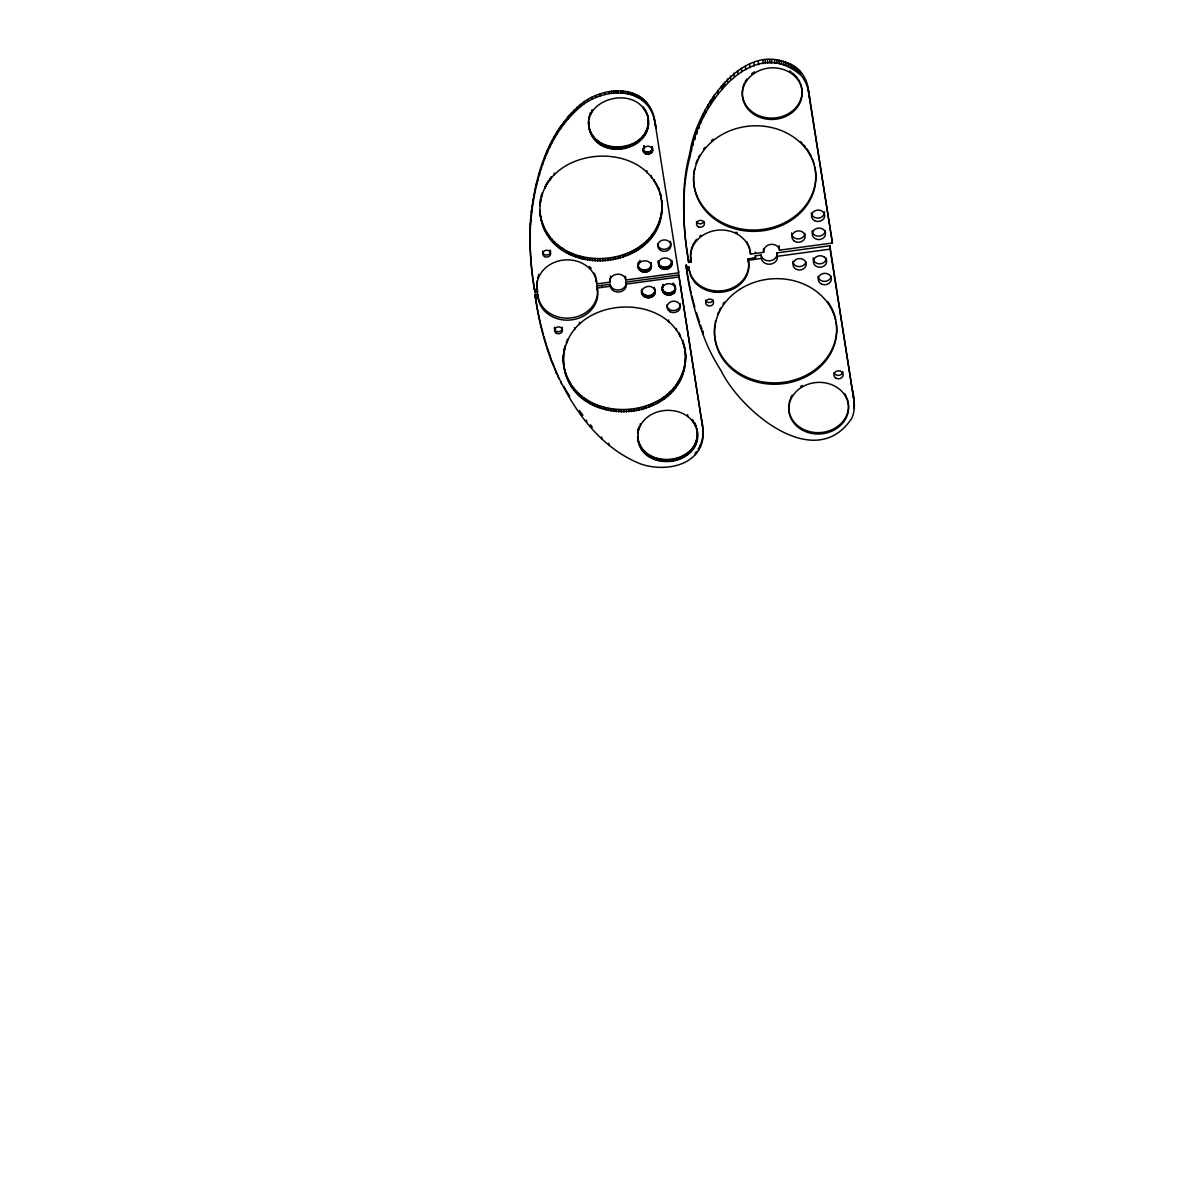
<?xml version="1.0" encoding="UTF-8"?>
<svg xmlns="http://www.w3.org/2000/svg" width="1193" height="1193" viewBox="0 0 1193 1193"><rect width="100%" height="100%" fill="white"/><g stroke="black" fill="none" stroke-linecap="round" stroke-linejoin="round"><path stroke-width="1.5" d="M563.499 363.075L563.439 354.44L563.409 360.868M540.011 212.414C548.228 278.58 661.861 271.348 661.996 204.808M540.161 214.427L539.832 210.207C543.426 282.398 667.141 274.494 661.921 202.601M563.543 363.268C569.717 432.448 687.824 424.902 685.513 355.663M535.075 294.417L535.568 298.697A401.459 346.268 -4 0 0 551.181 360.375C568.345 402.846 596.47 446.436 640.701 463.958C661.146 471.041 691.567 468.059 701.037 445.556A44.201 38.131 -4 0 0 703.005 429.346L678.862 274.957L625.922 282.115L626.221 285.962A8.068 6.964 -4 0 1 621.702 291.331L620.971 291.614A8.068 6.964 -4 0 1 610.264 286.275L597.096 288.05L597.454 290.317A29.914 25.799 -4 0 1 571.865 319.843A29.914 25.799 -4 0 1 538.207 298.339L537.7 294.06L535.075 294.417L535.21 296.431L537.849 296.073M626.101 283.263L626.086 283.949A8.068 6.964 -4 0 1 621.568 289.317L620.837 289.601A8.068 6.964 -4 0 1 610.115 284.262L596.947 286.037L597.096 288.05M777.105 254.064L777.09 254.75A8.068 6.964 -4 0 1 769.127 260.864A8.068 6.964 -4 0 1 761.119 255.063L755.303 255.854L755.437 257.882L748.1 258.881L748.19 260.238L761.358 258.449A8.068 6.964 -4 0 0 772.08 263.787L772.81 263.519A8.068 6.964 -4 0 0 777.329 258.135L776.926 252.916L829.866 245.758L854.099 401.534A44.201 38.131 -4 0 1 852.13 417.729C815.758 474.292 740.719 411.257 720.915 370.367A227.386 196.129 -4 0 1 705.361 340.601L702.289 332.564A401.459 346.268 -4 0 1 686.676 270.886L686.079 265.219L686.929 267.426M697.264 431.508C699.575 465.374 641.163 470.131 637.644 436.489C638.881 474.829 706.614 466.031 696.742 428.302L697.413 433.521M532.63 276.612A401.459 346.268 -4 0 1 530.259 224.791C533.495 180.009 546.886 130.41 583.959 101.823C601.958 89.236 631.872 84.748 647.471 103.463A44.201 38.131 -4 0 1 654.361 118.45L678.668 272.839L625.729 279.997L625.326 278.208A8.068 6.964 -4 0 0 619.331 274.256L618.541 274.181A8.068 6.964 -4 0 0 609.936 282.144L596.768 283.919L596.261 279.639A29.914 25.799 -4 0 0 594.218 273.182M537.372 289.929L537.521 291.942L534.882 292.3L534.524 290.033A401.459 346.268 -4 0 1 530.393 226.804C533.629 182.022 547.02 132.423 584.093 103.836C602.107 91.25 632.007 86.761 647.605 105.476A44.201 38.131 -4 0 1 654.51 120.463L655.211 124.027L655.061 122.014M687.794 255.391A401.459 346.268 -4 0 1 683.902 193.579L684.021 190.552A227.386 196.129 -4 0 1 690.046 152.406C696.235 106.431 750.561 28.021 801.114 72.251A44.201 38.131 -4 0 1 808.004 87.238L832.416 242.999L779.476 250.172L779.074 248.368A8.068 6.964 -4 0 0 773.079 244.416L772.289 244.341A8.068 6.964 -4 0 0 763.669 252.305L750.501 254.094L750.054 250.47L750.143 251.812A29.914 25.799 -4 0 0 716.486 230.324A29.914 25.799 -4 0 0 690.896 259.835L690.807 258.493A29.914 25.799 -4 0 1 691.015 250.411M691.165 260.76L691.254 262.102L688.629 262.46L688.272 260.193A401.459 346.268 -4 0 1 684.141 196.964L684.588 188.449A227.386 196.129 -4 0 1 690.285 155.791C696.473 109.816 750.8 31.406 801.353 75.636A44.201 38.131 -4 0 1 808.243 90.638L832.416 242.999M646.904 114.841C635.362 82.824 576.666 100.063 590.789 133.631C604.389 163.993 659.625 145.978 646.755 112.828C659.356 152.093 587.717 160.861 588.537 120.538M661.876 202.407C652.959 134.884 537.64 143.891 539.967 212.22M563.976 367.474L563.827 365.461C574.623 428.66 682.441 421.785 685.483 357.87L685.632 359.883M637.599 433.253L638.404 428.421L637.987 440.113M540.653 201.185L540.504 199.171L540.056 205.599M563.573 356.453C569.329 294.134 674.418 288.945 685.095 351.07L684.558 346.88L684.707 348.893M638.434 264.816L638.285 262.803C634.482 271.572 649.096 276.075 651.303 267.336C652.69 258.836 637.599 258.598 638.136 266.964M655.136 292.285L654.987 289.541C655.524 297.907 640.432 297.668 641.819 289.183C638.225 300.129 657.671 300.308 654.793 290.153C652.258 283.263 639.657 286.648 642.207 294.03M638.001 264.95C638.792 272.824 652.705 271.079 651.139 263.161L651.408 266.606M658.521 262.892L658.491 260.745C657.149 269.782 673.24 269.111 671.54 260.402C675.715 270.364 657.418 272.809 658.64 262.758C660.027 255.541 673.001 256.883 671.719 264.563M662.369 288.423C661.086 296.103 674.06 297.46 675.447 290.242C676.729 282.562 663.755 281.205 662.369 288.423L662.234 286.409M564.632 349.862L564.483 347.849L563.827 354.246M588.701 118.912L589.372 115.721M643.34 151.228L643.072 148.603C643.698 154.165 653.585 152.734 652.228 147.142C655.837 154.031 643.34 157.193 643.221 149.975C643.668 144.815 652.765 145.054 652.496 150.407M540.966 196.994L541.533 194.832L541.667 196.845M662.398 290.585L662.13 287.125C661.891 296.058 677.952 293.985 675.059 285.381L675.447 290.242M638.538 430.434C645.801 404.069 690.091 403.294 696.891 430.315M589.894 114.14L590.52 112.604L590.654 114.617M699.635 446.45L700.261 445.093L700.395 447.107M592.086 109.637L591.385 113.111M698.129 449.06L698.919 447.763L699.068 449.776M686.721 267.187L688.853 266.904L689.3 270.528A29.914 25.799 -4 0 0 722.958 292.017A29.914 25.799 -4 0 0 748.548 262.505L748.458 261.148A29.914 25.799 -4 0 1 722.869 290.674A29.914 25.799 -4 0 1 689.211 269.171M686.318 268.619L688.943 268.261L688.853 266.904M777.344 257.449L777.165 256.316L830.104 249.143L829.866 245.758M534.882 292.3L535.239 290.227M626.236 285.276L626.057 284.128L678.996 276.97L678.862 274.957M778.298 60.798L780.416 61.156M592.31 427.213L590.356 424.887L590.505 426.9M799.847 72.072L801.085 73.593M579.306 410.481L582.885 415.343M654.346 287.483L654.077 288.87M566.675 391.379L569.672 396.18M652.004 146.56L651.81 148.007M563.842 386.517L565.974 390.171M696.309 426.736L694.565 422.65L694.714 424.663M645.353 109.845L646.114 111.322M650.931 262.475L650.752 263.832M557.086 373.215L558.786 378.599M554.834 368.115L556.445 373.543M659.222 189.612L658.402 187.54L658.536 189.553M552.091 361.225L554.119 366.4M551.047 358.362L551.852 362.135M703.109 332.027L702.707 330.923L702.945 334.323M625.192 276.194L625.594 277.984M684.2 346.745L682.739 340.482L682.873 342.495M662.055 204.614L660.534 193.862L660.683 195.876M830.104 249.143L854.099 401.534M678.996 276.97L703.005 429.346M755.303 255.854L755.661 258.12M748.1 258.881L748.548 262.505M690.807 258.493L691.254 262.102M689.032 261.043L688.033 256.808L688.629 262.46M688.943 268.261L689.3 270.528M686.079 265.219L686.437 267.486A401.459 346.268 -4 0 0 691.224 293.046M596.261 279.639L596.768 283.919M596.947 286.037L597.454 290.317M536.984 280.922A29.914 25.799 -4 0 0 537.014 287.662L537.521 291.942M537.7 294.06L538.207 298.339M532.824 278.044A401.459 346.268 -4 0 0 534.389 288.02L534.747 290.287M684.961 349.057L685.393 353.262M685.572 355.469L685.259 351.249L685.662 357.676L685.438 353.456M563.35 361.061L563.678 365.282L563.275 358.854M853.442 394.555L853.681 397.94M853.144 392.601L853.383 395.987M852.771 390.648L853.01 394.048M809.272 94.709L809.51 98.094M808.72 90.787L809.272 96.141M808.004 87.238L808.243 90.638M800.026 70.924L800.264 74.309M798.997 69.79L799.235 73.176M797.908 68.717L798.147 72.102M796.745 67.688L796.984 71.088M795.522 66.733L795.761 70.119M794.24 65.824L794.478 69.209M792.898 64.974L793.136 68.374M791.496 64.198L791.734 67.598M790.049 63.497L790.288 66.883M787.991 62.633L788.23 66.018M785.829 61.902L786.068 65.287M783.637 61.261L783.876 64.646M781.385 60.724L781.624 64.109M779.118 60.291L779.357 63.691M776.822 59.978L777.061 63.363M774.511 59.754L774.749 63.154M771.647 59.65L771.886 63.035M769.843 59.65L770.081 63.035M767.502 59.754L767.74 63.14M779.059 245.639L779.476 250.172M765.175 59.978L765.414 63.363M776.926 252.916L777.165 256.316M762.879 60.351L763.117 63.736M758.36 61.38L758.599 64.765M753.931 62.692L754.17 66.092M763.445 248.919L763.669 252.305M749.622 64.288L749.86 67.673M761.119 255.063L761.358 258.449M745.446 66.137L745.685 69.537M755.333 252.066L755.437 253.423M741.435 68.255L741.673 71.64M753.022 258.21L753.111 259.567M737.602 70.611L737.841 73.996M750.412 252.737L750.501 254.094M733.978 73.191L734.217 76.591M730.504 76.069L730.742 79.454M727.417 79.006L727.655 82.392M724.509 82.198L724.747 85.598M722.898 84.271L723.137 87.656M721.452 85.881L721.69 89.266M717.724 90.414L717.962 93.8M714.234 95.082L714.473 98.467M712.922 97.006L713.16 100.391M710.983 99.869L711.222 103.269M710.238 101.107L710.476 104.492M707.986 104.79L708.224 108.175M705.257 109.816L705.495 113.201M703.274 113.917L703.512 117.302M700.977 119.419L701.216 122.804M698.815 124.967L699.053 128.352M696.772 130.544L697.01 133.929M694.863 136.151L695.101 139.536M693.073 141.788L693.312 145.173M691.403 147.455L691.642 150.84M690.046 152.406L690.285 155.791M702.438 423.754L702.573 425.767M702.14 421.8L702.274 423.813M701.767 419.847L701.902 421.86M683.992 191.715L684.23 195.1M686.571 265.159L686.81 268.544M697.07 429.898L697.204 431.911M697.353 433.119L697.458 436.757M697.159 436.37L697.308 438.383M696.891 437.98L697.04 439.993M695.773 425.185L695.907 427.198M696.503 439.576L696.652 441.589M695.101 423.679L695.251 425.692M696.011 441.142L696.145 443.155M696.294 451.506L696.444 453.519M695.4 442.692L695.534 444.706M693.461 420.801L693.61 422.814M694.669 444.199L694.818 446.212M695.28 452.669L695.415 454.682M692.492 419.429L692.626 421.442M693.849 445.66L693.983 447.673M692.909 447.092L693.044 449.105M691.865 448.464L692.015 450.477M685.349 360.077L685.498 362.09M678.534 270.826L678.668 272.839M685.11 362.284L685.244 364.297M683.455 342.585L683.589 344.598M684.752 364.491L684.901 366.505M690.747 449.776L690.881 451.789M684.305 366.669L684.439 368.682M687.63 414.582L687.779 416.596M683.738 368.831L683.887 370.844M689.524 451.029L689.658 453.042M683.082 370.978L683.216 372.991M679.995 334.338L680.129 336.351M688.212 452.207L688.346 454.235M682.307 373.111L682.456 375.124M678.877 332.37L679.026 334.383M681.442 375.198L681.576 377.212M686.81 453.325L686.959 455.338M675.104 288.93L675.238 290.943M674.343 284.098L674.477 286.111M674.806 289.601L674.94 291.614M674.403 290.242L674.552 292.255M680.472 377.271L680.606 379.285M671.659 261.118L671.793 263.131M673.165 282.95L673.404 285.038M673.926 290.838L674.06 292.852M676.371 328.552L676.506 330.565M685.349 454.369L685.483 456.382M671.376 263.25L671.51 265.264M673.359 291.375L673.508 293.389M679.399 379.299L679.548 381.313M671.077 263.936L671.212 265.95M670.675 264.578L670.824 266.591M672.718 291.853L672.867 293.866M670.6 264.667L670.734 266.68M683.813 455.323L683.947 457.337M670.198 265.174L670.332 267.187M672.017 292.255L672.166 294.268M678.235 381.283L678.385 383.296M669.631 265.711L669.765 267.724M671.271 292.583L671.405 294.596M668.99 266.188L669.124 268.201M676.983 383.236L677.117 385.25M682.202 456.188L682.336 458.201M670.481 292.837L670.615 294.85M668.289 266.591L668.438 268.604M669.661 292.986L669.81 294.999M667.543 266.919L667.677 268.932M675.626 385.13L675.775 387.143M680.547 456.979L680.681 458.992M668.826 293.06L668.975 295.074M666.753 267.157L666.887 269.171M661.727 200.394L662.13 206.821M661.966 207.015L662.1 209.029M667.991 293.031L668.14 295.044M661.041 196.025L661.176 198.038M661.832 209.222L661.966 211.236M665.933 267.321L666.067 269.335M674.194 386.979L674.328 388.993M661.593 211.429L661.727 213.443M667.17 292.911L667.319 294.925M678.832 457.68L678.966 459.693M659.923 191.73L660.072 193.743M665.097 267.381L665.232 269.394M661.235 213.622L661.384 215.635M668.542 319.963L668.691 321.976M654.361 118.45L654.51 120.463M666.38 292.717L666.514 294.731M660.788 215.814L660.922 217.827M664.262 267.366L664.412 269.379M672.658 388.784L672.807 390.797M665.619 292.434L665.769 294.447M660.221 217.976L660.355 219.989M677.072 458.276L677.206 460.289M663.442 267.247L663.576 269.26M657.492 185.482L657.626 187.495M664.919 292.061L665.053 294.075M659.55 220.123L659.699 222.137M662.652 267.053L662.786 269.066M664.128 291.51L664.412 293.627M671.048 390.529L671.182 392.542M656.478 183.483L656.612 185.497M658.79 222.241L658.924 224.254M661.891 266.755L662.026 268.768M663.263 286.409L663.129 284.396L662.861 287.051M663.681 291.107L663.83 293.12M675.268 458.783L675.417 460.796M655.36 181.5L655.494 183.513M663.189 290.54L663.338 292.553M661.176 266.397L661.325 268.41M662.786 289.914L662.92 291.927M657.925 224.344L658.059 226.357M662.473 289.258L662.607 291.271M660.534 265.95L660.668 267.963M669.348 392.214L669.497 394.242M652.243 149.021L652.377 151.034M652.019 149.632L652.153 151.645M654.152 179.576L654.286 181.59M651.691 150.199L651.825 152.212M659.953 265.442L660.102 267.456M673.448 459.186L673.583 461.199M656.955 226.402L657.089 228.415M659.461 264.876L659.595 266.889M651.259 150.721L651.408 152.734M659.043 264.249L659.192 266.263M650.752 151.168L650.886 153.181M658.73 263.593L658.879 265.607M655.882 228.43L656.016 230.443M658.402 261.461L658.655 264.906M667.573 393.854L667.722 395.867M648.023 117.54L648.366 124.415M647.71 115.945L647.859 117.958M650.155 151.556L650.304 153.569M671.599 459.499L671.734 461.512M646.382 102.136L646.517 104.149M648.067 124.012L648.202 126.026M651.453 175.863L651.602 177.876M647.859 125.146L647.918 127.636M649.514 151.854L649.648 153.867M647.381 127.219L647.516 129.232M654.718 230.428L654.853 232.441M645.353 101.002L645.502 103.016M648.813 152.063L648.962 154.076M665.724 395.405L665.873 397.418M646.874 128.784L647.009 130.798M648.097 152.182L648.231 154.195M669.72 459.708L669.87 461.721M644.265 99.929L644.399 101.942M653.466 232.367L653.6 234.38M646.248 130.32L646.382 132.334M644.488 108.429L644.638 110.442M647.367 152.197L647.516 154.21M643.102 98.9L643.251 100.913M645.502 131.827L645.652 133.84M643.519 107.042L643.668 109.07M646.651 152.107L646.785 154.121M663.815 396.911L663.949 398.924M652.109 234.275L652.243 236.289M667.841 459.812L667.991 461.825M644.667 133.303L644.802 135.316M645.95 151.929L646.099 153.942M641.879 97.945L642.028 99.958M645.294 151.66L645.443 153.673M646.755 170.703L646.904 172.717M654.868 288.84L655.032 293.001M643.713 134.72L643.862 136.733M654.703 291.688L654.838 293.702M644.16 145.65L644.309 147.664M644.712 151.302L644.846 153.315M650.662 236.125L650.811 238.138M654.39 292.374L654.539 294.388M661.817 398.328L661.951 400.341M640.596 97.036L640.73 99.049M665.977 459.812L666.112 461.825M643.743 146.172L643.877 148.186M644.19 150.87L644.324 152.883M654.003 293.016L654.137 295.029M643.758 150.363L643.892 152.376M642.669 136.077L642.818 138.09M643.43 149.811L643.564 151.824M653.51 293.597L653.66 295.625M639.254 96.201L639.388 98.214M649.141 237.929L649.275 239.942M651.169 265.323L651.303 267.336M650.96 266.024L651.11 268.037M652.959 294.149L653.093 296.162M650.662 266.695L650.811 268.708M664.098 459.708L664.233 461.721M641.536 137.389L641.67 139.402M652.317 294.626L652.452 296.639M659.759 399.685L659.908 401.698M650.274 267.336L650.409 269.35M637.852 95.425L638.001 97.438M649.782 267.933L649.931 269.946M651.617 295.029L651.751 297.042M647.531 239.674L647.665 241.687M640.298 138.627L640.432 140.64M649.216 268.47L649.365 270.483M650.856 295.357L651.005 297.37M662.234 459.514L662.383 461.527M636.406 94.709L636.555 96.722M648.589 268.947L648.724 270.96M657.641 400.967L657.775 402.98M638.971 139.805L639.12 141.818M650.066 295.596L650.215 297.609M645.831 241.359L645.98 243.372M647.888 269.35L648.023 271.363M649.26 295.745L649.395 297.758M647.128 269.678L647.277 271.691M660.4 459.216L660.549 461.229M634.348 93.844L634.482 95.858M637.569 140.923L637.718 142.936M648.425 295.819L648.56 297.832M646.338 269.931L646.487 271.944M655.464 402.16L655.598 404.173M644.056 242.984L644.205 244.997M647.59 295.789L647.724 297.803M645.517 270.08L645.667 272.093M658.596 458.813L658.73 460.826M636.093 141.937L636.242 143.95M646.77 295.685L646.904 297.698M644.682 270.155L644.831 272.168M632.186 93.114L632.32 95.127M645.965 295.476L646.114 297.489M642.207 244.55L642.356 246.563M643.862 270.125L643.996 272.138M653.227 403.294L653.376 405.307M656.821 458.321L656.955 460.334M634.557 142.892L634.691 144.905M645.219 295.193L645.353 297.206M643.042 270.006L643.176 272.019M644.503 294.82L644.652 296.833M629.979 92.472L630.128 94.486M642.237 269.812L642.386 271.825M643.862 294.388L643.996 296.401M640.283 246.041L640.432 248.055M655.076 457.724L655.225 459.737M632.946 143.757L633.08 145.77M643.281 293.866L643.415 295.879M641.476 269.529L641.625 271.542M650.946 404.338L651.095 406.351M642.788 293.299L642.923 295.312M640.03 260.342L640.179 262.356M640.775 269.156L640.909 271.169M642.371 292.688L642.52 294.701M627.742 91.936L627.891 93.949M640.119 268.708L640.268 270.722M641.73 289.899L641.879 292.628M653.391 457.038L653.54 459.051M631.276 144.532L631.41 146.545M638.3 247.473L638.434 249.486M639.552 268.201L639.776 270.289M638.986 261.491L639.12 263.504M637.778 247.816L637.912 249.829M639.045 267.635L639.194 269.648M648.619 405.292L648.768 407.305M638.643 267.008L638.777 269.022M651.766 456.263L651.915 458.276M638.091 263.504L638.464 268.365M629.561 145.218L629.695 147.231M625.475 91.518L625.609 93.531M636.242 248.83L636.376 250.843M650.2 455.398L650.349 457.411M646.248 406.172L646.397 408.185M627.786 145.8L627.936 147.813M623.178 91.19L623.313 93.203M648.709 454.444L648.843 456.457M634.124 250.098L634.258 252.111M625.997 146.292L626.131 148.305M647.277 453.415L647.411 455.428M643.847 406.962L643.981 408.975M620.852 90.966L621.001 92.994M631.947 251.305L632.081 253.319M645.935 452.296L646.069 454.309M624.163 146.694L624.297 148.707M644.667 451.118L644.816 453.131M641.402 407.663L641.536 409.676M622.314 146.993L622.448 149.006M629.71 252.424L629.859 254.437M643.504 449.88L643.638 451.893M618.004 90.862L618.138 92.875M642.431 448.568L642.565 450.581M640.238 423.798L640.373 425.812M638.926 408.274L639.06 410.288M620.435 147.186L620.584 149.2M641.446 447.196L641.595 449.209M616.199 90.862L616.334 92.875M627.429 253.468L627.578 255.481M640.566 445.779L640.716 447.793M638.896 426.855L639.045 428.869M639.687 444.05L639.94 446.331M618.556 147.276L618.705 149.289M639.15 442.797L639.284 444.81M636.421 408.796L636.57 410.81M638.016 430.017L638.151 432.03M637.748 431.627L637.882 433.641M638.598 441.261L638.732 443.274M613.858 90.966L613.992 92.979M625.102 254.437L625.236 256.45M638.166 439.695L638.3 441.708M616.677 147.276L616.826 149.289M625.415 276.851L625.729 279.997M625.922 282.115L626.057 284.128M633.901 409.229L634.05 411.242M611.532 91.19L611.666 93.203M622.731 255.302L622.865 257.315M614.813 147.157L614.947 149.17M609.235 91.563L609.384 93.576M612.948 146.948L613.098 148.961M631.365 409.572L631.515 411.585M620.315 256.092L620.464 258.106M611.114 146.635L611.263 148.648M628.815 409.825L628.965 411.839M617.885 256.808L618.019 258.821M609.31 146.232L609.459 148.245M604.717 92.592L604.851 94.605M626.265 409.989L626.4 412.003M607.535 145.725L607.684 147.738M615.409 257.42L615.543 259.433M605.82 145.114L605.955 147.127M612.904 257.942L613.053 259.955M623.7 410.049L623.85 412.062M604.135 144.413L604.269 146.441M600.288 93.919L600.422 95.932M602.51 143.637L602.659 145.65M621.15 410.034L621.285 412.047M610.384 258.374L610.533 260.387M600.959 142.757L601.093 144.771M609.936 282.144L609.787 280.131A8.068 6.964 -4 0 1 609.757 278.759M610.115 284.262L610.264 286.275M618.585 409.915L618.735 411.928M607.848 258.717L607.983 260.73M599.468 141.803L599.602 143.816M595.978 95.5L596.112 97.513M598.051 140.759L598.185 142.772M616.05 409.706L616.184 411.719M605.298 258.97L605.433 260.984M596.709 139.641L596.843 141.654M595.456 138.448L595.605 140.461M591.803 97.364L591.937 99.377M613.515 409.393L613.664 411.406M594.293 137.195L594.442 139.208M602.748 259.135L602.883 261.148M593.234 135.883L593.368 137.896M592.265 134.511L592.414 136.524M611.01 409.005L611.144 411.018M591.4 133.079L591.549 135.092M600.183 259.194L600.318 261.207M601.869 285.381L602.018 287.394M590.654 131.603L590.789 133.631M589.998 130.097L590.147 132.11M587.791 99.466L587.925 101.48M588.984 117.302L589.118 119.315M589.461 128.561L589.61 130.574M589.044 126.98L589.193 128.993M588.477 122.148L588.88 127.397M608.519 408.513L608.669 410.526M597.618 259.164L597.768 261.178M608.743 443.2L608.877 445.213M606.074 407.946L606.208 409.96M595.068 259.06L595.218 261.073M583.959 101.823L584.093 103.836M603.643 407.275L603.777 409.288M592.533 258.836L592.667 260.849M580.335 104.402L580.469 106.416M601.257 406.53L601.391 408.543M589.998 258.538L590.132 260.551M601.6 437.041L601.749 439.054M598.901 405.695L599.05 407.708M587.493 258.15L587.627 260.163M576.86 107.281L576.994 109.294M596.604 404.77L596.739 406.783M585.002 257.658L585.152 259.671M573.773 110.218L573.908 112.231M594.338 403.756L594.487 405.769M582.542 257.091L582.691 259.105M592.146 402.682L592.28 404.695M570.865 113.41L571.015 115.423M581.11 256.689L581.259 258.702M580.126 256.42L580.26 258.434M579.679 256.286L579.828 258.299M589.998 401.504L590.132 403.517M569.255 115.482L569.389 117.496M577.725 255.675L577.874 257.688M587.91 400.266L588.045 402.28M567.793 117.093L567.943 119.106M585.882 398.939L586.031 400.952M575.384 254.84L575.518 256.853M586.568 420.145L586.702 422.158M579.44 322.304L579.574 324.317M583.929 397.552L584.078 399.566M564.065 121.626L564.214 123.64M573.072 253.915L573.222 255.928M582.05 396.091L582.184 398.104M570.821 252.901L570.97 254.914M580.245 394.555L580.38 396.568M560.576 126.294L560.725 128.307M574.594 327.538L574.743 329.551M568.614 251.812L568.763 253.826M578.516 392.959L578.65 394.972M559.278 128.218L559.413 130.231M576.86 391.289L576.994 393.302M566.481 250.649L566.615 252.662M557.34 131.096L557.474 133.109M575.294 389.574L575.429 391.587M556.594 132.319L556.728 134.332M564.393 249.397L564.528 251.41M573.818 387.8L573.952 389.813M572.416 385.965L572.565 387.979M562.365 248.084L562.514 250.098M554.342 136.002L554.491 138.015M571.119 384.086L571.253 386.1M567.346 339.319L567.495 341.332M560.412 246.683L560.561 248.696M569.911 382.163L570.045 384.176M569.404 381.253L569.538 383.266M566.481 341.422L566.615 343.435M554.223 173.134L554.357 175.147M568.793 380.179L568.942 382.192M551.613 141.028L551.748 143.041M558.533 245.221L558.667 247.234M567.779 378.181L567.928 380.194M565.05 345.687L565.184 347.7M566.869 376.123L567.003 378.136M566.049 374.05L566.198 376.063M556.728 243.685L556.863 245.713M564.035 350.041L564.17 352.054M549.63 145.128L549.764 147.142M565.333 371.933L565.482 373.946M564.736 369.8L564.871 371.813M551.077 176.668L551.226 178.696M564.229 367.638L564.364 369.651M563.305 356.647L563.439 358.661M554.984 242.09L555.133 244.103M549.645 178.532L549.779 180.546M547.333 150.631L547.483 152.644M553.343 240.434L553.477 242.447M548.288 180.426L548.422 182.44M551.777 238.719L551.912 240.732M547.035 182.38L547.169 184.393M561.157 381.581L561.306 383.594M545.171 156.179L545.305 158.192M550.286 236.93L550.435 238.958M545.872 184.363L546.006 186.376M548.899 235.11L549.034 237.124M543.128 161.756L543.262 163.769M544.798 186.391L544.933 188.405M547.602 233.232L547.736 235.245M546.394 231.293L546.528 233.306M541.204 167.363L541.354 169.376M545.276 229.324L545.41 231.338M542.189 192.684L542.338 194.698M544.262 227.311L544.396 229.324M543.352 225.268L543.486 227.281M539.415 173L539.564 175.013M542.532 223.18L542.666 225.194M541.816 221.078L541.965 223.091M540.161 201.378L540.295 203.392M541.204 218.93L541.354 220.944M540.712 216.783L540.847 218.796M540.31 214.606L540.444 216.619M537.76 178.667L537.909 180.68M536.403 183.618L536.537 185.631M535.016 189.001L535.15 191.014M533.808 194.414L533.942 196.427M532.764 199.857L532.898 201.871M531.899 205.315L532.048 207.328M537.014 287.662L537.163 289.675A29.914 25.799 -4 0 1 562.753 260.163A29.914 25.799 -4 0 1 596.411 281.652M531.213 210.788L531.362 212.801M530.706 216.276L530.855 218.289M530.542 219.02L530.676 221.033M535.568 294.358L535.717 296.371M530.348 222.927L530.482 224.94M535.568 298.697L535.433 296.684A401.459 346.268 -4 0 0 540.891 325.048M534.389 288.02L534.524 290.033M703.989 221.48A3.982 3.445 -4 0 1 696.414 221.48M804.902 233.381A6.651 5.741 -4 0 1 797.923 238.928A6.651 5.741 -4 0 1 791.645 233.008M825.317 230.622A6.651 5.741 -4 0 1 818.741 236.169A6.651 5.741 -4 0 1 812.06 230.965M691.329 249.083A29.914 25.799 -4 0 1 692.208 246.474M692.76 245.191A29.914 25.799 -4 0 1 694.087 242.731M694.878 241.538A29.914 25.799 -4 0 1 696.637 239.271M699.754 236.199A29.914 25.799 -4 0 1 700.917 235.26M735.947 232.128A29.914 25.799 -4 0 1 737.259 232.829M746.639 241.582A29.914 25.799 -4 0 1 747.355 242.776M747.996 243.998A29.914 25.799 -4 0 1 748.563 245.251M749.055 246.519A29.914 25.799 -4 0 1 749.8 249.128M800.548 83.644A29.914 25.799 -4 0 1 775.167 117.913A29.914 25.799 -4 0 1 742.478 89.729M742.762 88.118A29.914 25.799 -4 0 1 744.298 83.421M745.043 81.914A29.914 25.799 -4 0 1 746.833 79.036M751.575 73.936A29.914 25.799 -4 0 1 754.453 71.804M789.587 70.998A29.914 25.799 -4 0 1 791.078 71.953M792.495 72.997A29.914 25.799 -4 0 1 797.312 77.873M798.281 79.245A29.914 25.799 -4 0 1 799.892 82.138M814.834 166.841A61.156 52.76 -4 0 1 736.335 227.908L731.518 226.491A61.156 52.76 -4 0 1 693.565 176.609M693.7 174.402A61.156 52.76 -4 0 1 694.296 170.002M695.981 163.501A61.156 52.76 -4 0 1 697.622 159.28M698.591 157.222A61.156 52.76 -4 0 1 699.65 155.194M703.423 149.349A61.156 52.76 -4 0 1 704.869 147.5M711.475 140.64A61.156 52.76 -4 0 1 713.325 139.074M800.548 141.535A61.156 52.76 -4 0 1 802.203 143.19M803.769 144.905A61.156 52.76 -4 0 1 805.245 146.679M806.632 148.514A61.156 52.76 -4 0 1 811.27 156.313M812.194 158.356A61.156 52.76 -4 0 1 814.327 164.679M824.482 211.832A6.651 5.741 -4 0 1 818.353 218.095A6.651 5.741 -4 0 1 811.225 212.921M562.201 327.255A3.982 3.445 -4 0 1 558.294 331.758A3.982 3.445 -4 0 1 554.611 327.255M680.085 303.604A6.651 5.741 -4 0 1 674.164 310.538A6.651 5.741 -4 0 1 666.917 304.871M597.305 288.303A29.914 25.799 -4 0 1 571.715 317.83A29.914 25.799 -4 0 1 538.058 296.326M550.54 356.99A401.459 346.268 -4 0 1 547.229 347.372M546.782 345.985A401.459 346.268 -4 0 1 543.844 336.262M543.456 334.86A401.459 346.268 -4 0 1 541.234 326.464M702.856 427.333A44.201 38.131 -4 0 1 701.931 440.366M701.454 441.962A44.201 38.131 -4 0 1 700.902 443.542M550.167 250.068A3.982 3.445 -4 0 1 547.11 255.034A3.982 3.445 -4 0 1 542.651 251.082M537.536 278.252A29.914 25.799 -4 0 1 537.939 276.94M538.416 275.643A29.914 25.799 -4 0 1 538.968 274.375M589.297 266.397A29.914 25.799 -4 0 1 591.206 268.5M610.264 276.761A8.068 6.964 -4 0 1 610.592 276.12M670.347 241.299A6.651 5.741 -4 0 1 665.739 249.143A6.651 5.741 -4 0 1 657.582 244.147M853.875 398.149A44.201 38.131 -4 0 1 853.651 407.946M713.146 300.189A3.982 3.445 -4 0 1 705.57 300.189M842.914 371.843A4.653 4.011 -4 0 1 833.922 372.857M805.901 261.789A6.651 5.741 -4 0 1 799.012 266.621A6.651 5.741 -4 0 1 792.734 261.416M826.406 258.314A6.651 5.741 -4 0 1 819.412 263.862A6.651 5.741 -4 0 1 813.134 257.942M716.62 291.733A33.479 28.871 -4 0 1 711.147 290.943M696.801 284.098A33.479 28.871 -4 0 1 694.893 282.383M846.911 398.03A29.914 25.799 -4 0 1 821.813 432.448A29.914 25.799 -4 0 1 788.901 404.472M789.17 402.861A29.914 25.799 -4 0 1 790.049 399.685M790.661 398.149A29.914 25.799 -4 0 1 792.212 395.166M800.712 386.472A29.914 25.799 -4 0 1 802.248 385.503M844.614 393.63A29.914 25.799 -4 0 1 846.255 396.523M836.114 321.901A61.156 52.76 -4 0 1 776.136 382.864A61.156 52.76 -4 0 1 714.831 325.063M715.174 322.871A61.156 52.76 -4 0 1 715.636 320.693M717.634 314.251A61.156 52.76 -4 0 1 718.499 312.163M719.468 310.091A61.156 52.76 -4 0 1 720.527 308.062M722.958 304.126A61.156 52.76 -4 0 1 724.3 302.232M827.524 301.397A61.156 52.76 -4 0 1 835.711 319.724M702.051 329.164A401.459 346.268 -4 0 1 700.559 325.063M699.605 322.304A401.459 346.268 -4 0 1 696.488 312.626M694.848 307.063A401.459 346.268 -4 0 1 691.895 295.864M831.163 276.209A6.651 5.741 -4 0 1 824.467 281.384A6.651 5.741 -4 0 1 817.951 276.284M742.583 91.086L742.419 92.711A29.914 25.799 -4 0 0 768.695 119.345A29.914 25.799 -4 0 0 801.666 97.796L801.95 96.186A29.914 25.799 -4 0 0 775.823 67.941A29.914 25.799 -4 0 0 742.583 91.086M694.848 169.167L694.401 171.345A61.156 52.76 -4 0 0 731.622 227.848L736.424 229.265A61.156 52.76 -4 0 0 790.124 221.003L792.182 219.646A61.156 52.76 -4 0 0 787.007 133.169A61.156 52.76 -4 0 0 694.848 169.167M793.956 261.342L793.569 261.983A6.651 5.741 -4 0 0 799.936 270.006A6.651 5.741 -4 0 0 805.32 261.252A6.651 5.741 -4 0 0 793.956 261.342M813.268 230.89L812.88 231.531A6.651 5.741 -4 0 0 815.415 238.764A6.651 5.741 -4 0 0 824.08 237.347L824.557 236.751A6.651 5.741 -4 0 0 822.424 228.892A6.651 5.741 -4 0 0 813.268 230.89M740.271 289.034L738.213 290.391A61.156 52.76 -4 0 0 720.035 354.381L721.154 356.349A61.156 52.76 -4 0 0 820.59 366.415A61.156 52.76 -4 0 0 798.773 282.189L796.387 281.429A61.156 52.76 -4 0 0 742.389 287.752L740.271 289.034M824.512 257.211L823.856 256.763A6.651 5.741 -4 0 0 815.117 257.718A6.651 5.741 -4 0 0 814.923 265.308L815.505 265.815A6.651 5.741 -4 0 0 824.9 265.308A6.651 5.741 -4 0 0 824.512 257.211M794.001 240.882L793.434 240.375A6.651 5.741 -4 0 1 797.058 231.01A6.651 5.741 -4 0 1 804.932 237.959A6.651 5.741 -4 0 1 794.001 240.882M846.344 397.88L845.583 396.404A29.914 25.799 -4 0 0 807.333 384.519A29.914 25.799 -4 0 0 790.392 416.998L791.048 418.504A29.914 25.799 -4 0 0 830.074 431.866A29.914 25.799 -4 0 0 846.344 397.88M655.762 127.934L655.389 123.953L655.762 127.934M698.397 226.789A3.982 3.445 -4 0 0 704.452 223.807A3.982 3.445 -4 0 0 698.546 220.824A3.982 3.445 -4 0 0 698.397 226.789M814.595 220.705A6.651 5.741 -4 0 0 824.736 215.814A6.651 5.741 -4 0 0 814.938 210.773A6.651 5.741 -4 0 0 814.595 220.705M556.445 333.309A3.982 3.445 -4 0 0 562.5 330.342A3.982 3.445 -4 0 0 556.594 327.359A3.982 3.445 -4 0 0 556.445 333.309M670.302 311.835A6.651 5.741 -4 0 0 680.353 306.81A6.651 5.741 -4 0 0 670.466 301.904A6.651 5.741 -4 0 0 670.302 311.835M544.649 256.629A3.982 3.445 -4 0 0 550.704 253.647A3.982 3.445 -4 0 0 544.798 250.664A3.982 3.445 -4 0 0 544.649 256.629M660.862 250.545A6.651 5.741 -4 0 0 670.988 245.654A6.651 5.741 -4 0 0 661.19 240.613A6.651 5.741 -4 0 0 660.862 250.545M707.553 305.497A3.982 3.445 -4 0 0 713.608 302.515A3.982 3.445 -4 0 0 707.703 299.532A3.982 3.445 -4 0 0 707.553 305.497M836.338 378.39A4.653 4.011 -4 0 0 843.183 374.602A4.653 4.011 -4 0 0 836.084 371.441A4.653 4.011 -4 0 0 836.338 378.39M821.395 284.023A6.651 5.741 -4 0 0 831.446 278.998A6.651 5.741 -4 0 0 821.559 274.077A6.651 5.741 -4 0 0 821.395 284.023"/></g></svg>
